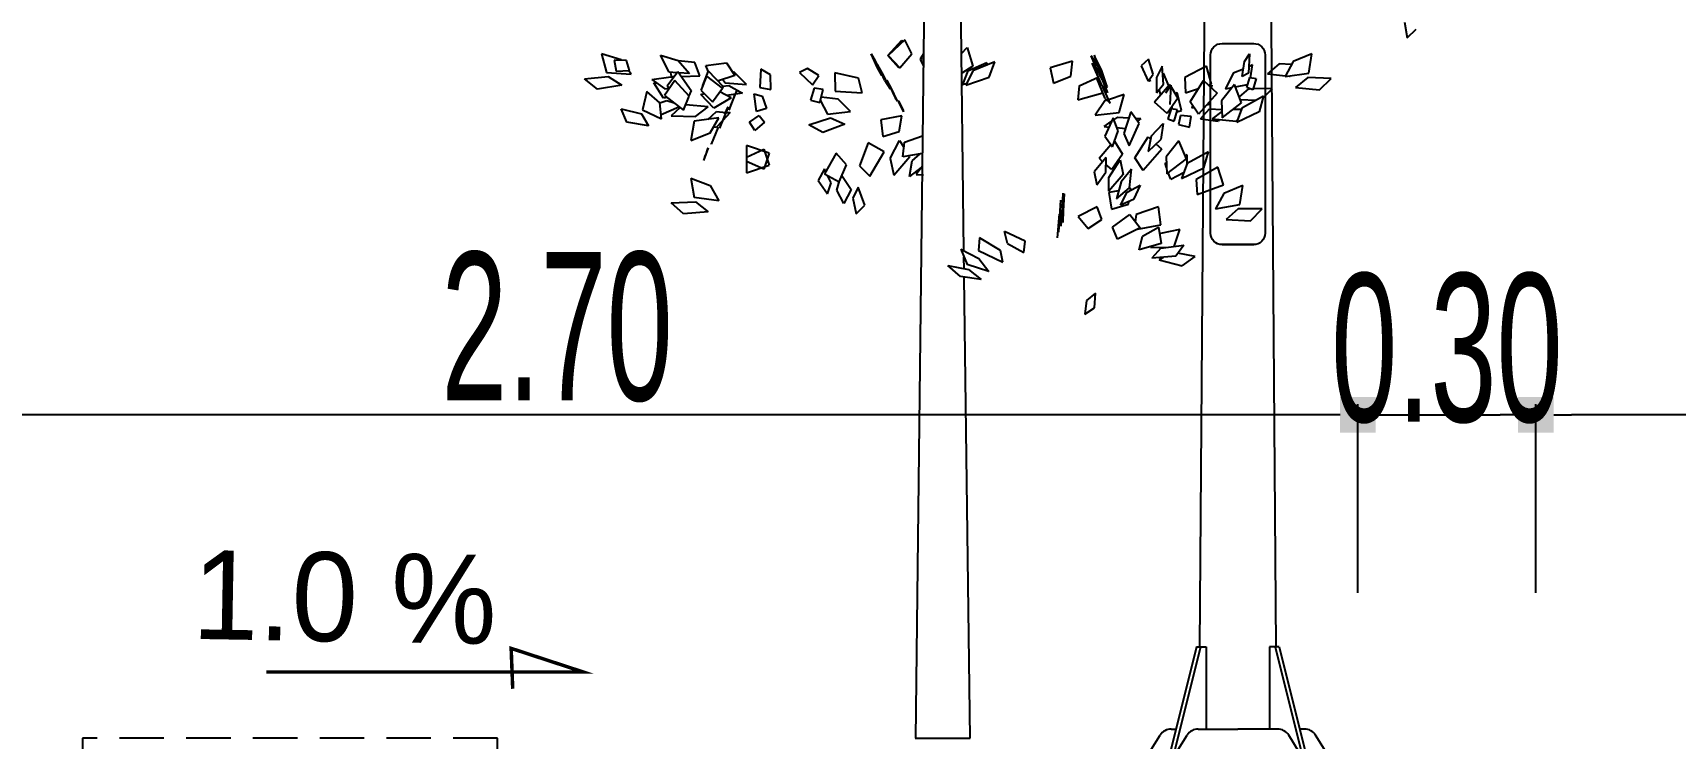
# Model space of a CAD drawing. Header units: millimetres. Extents: x 563079 to 571925, y 2063830 to 2067381.
# Drawn here: x 570879.09 to 570906.77, y 2066394.74 to 2066406.63 of the extents above; entities that cross this region are included whole.
import ezdxf

# ---------------------------------------------------------------- set-up
doc = ezdxf.new("R2010")
doc.units = ezdxf.units.MM
doc.header["$MEASUREMENT"] = 0
doc.linetypes.add('HIDDEN', pattern=[0.375, 0.25, -0.125])
for name, color, linetype in [('CONGDOC', 4, 'Continuous'), ('HATCH', 8, 'Continuous'), ('MATCATDUONG', 8, 'Continuous'), ('MC', 7, 'Continuous'), ('moi', 7, 'Continuous'), ('SO', 48, 'Continuous')]:
    doc.layers.add(name, color=color, linetype=linetype)
doc.styles.add('CHUKICHTHUOC', font='', dxfattribs={"width": 0.7})
doc.styles.add('KTEN', font='')
doc.styles.add('TIEUDE', font='', dxfattribs={"width": 0.8})
doc.styles.get('CHUKICHTHUOC').set_extended_font_data('.VnArial NarrowH')
doc.styles.get('KTEN').set_extended_font_data('.VnAvantH')
doc.styles.get('TIEUDE').set_extended_font_data('.VnAvantH')
doc.dimstyles.new('DIM3', dxfattribs={"dimscale": 1.2, "dimtxt": 1.2, "dimasz": 0.4, "dimexe": 0, "dimexo": 0, "dimgap": 0.3, "dimtad": 1, "dimzin": 0, "dimdsep": 46, "dimtxsty": 'TIEUDE', "dimblk1": 'BOXFILLED', "dimblk2": 'BOXFILLED', "dimsah": 1, "dimcen": 0.09, "dimdle": 0.8, "dimclrd": 9, "dimclre": 9, "dimclrt": 7, "dimadec": 1, "dimazin": 0, "dimtfac": 1, "dimtmove": 2, "dimatfit": 3, "dimldrblk": 'BOXFILLED', "dimfxl": 1, "dimtolj": 1, "dimtzin": 0, "dimarcsym": 0})
doc.dimstyles.new('TNDH', dxfattribs={"dimscale": 0, "dimtxt": 2.5, "dimasz": 0.6, "dimexe": 0.18, "dimexo": 0.0625, "dimgap": 0.2, "dimtad": 1, "dimlfac": 0.1, "dimzin": 0, "dimdsep": 46, "dimtxsty": 'CHUKICHTHUOC', "dimblk": 'BOXFILLED', "dimcen": 0.09, "dimclrd": 8, "dimclre": 8, "dimclrt": 4, "dimadec": 0, "dimazin": 0, "dimtfac": 1, "dimtofl": 0, "dimtmove": 2, "dimatfit": 3, "dimfxl": 1, "dimtolj": 1, "dimtzin": 0, "dimarcsym": 2})

# ---------------------------------------------------------------- blocks, each defined once
blk = doc.blocks.new('_BoxFilled')
at = {"color": 0, "linetype": 'ByBlock', "lineweight": -2}
blk.add_line((-0.5, 0), (-1, 0), dxfattribs=at)
at = {"color": 0, "linetype": 'ByBlock'}
blk.add_solid([(-0.5, 0.5), (0.5, 0.5), (-0.5, -0.5), (0.5, -0.5)], dxfattribs=at)
blk = doc.blocks.new('*D246')
at = {"layer": 'CONGDOC', "color": 8, "linetype": 'Continuous', "lineweight": -2, "transparency": 16777216}
for p, q in [((570874.421, 2066397.19), (570874.421, 2066400.37)), ((570901.421, 2066397.19), (570901.421, 2066400.37)), ((570900.821, 2066400.19), (570875.021, 2066400.19))]:
    blk.add_line(p, q, dxfattribs=at)
at = {"layer": 'Defpoints', "color": 0, "linetype": 'Continuous', "transparency": 16777216}
for p in [(570874.421, 2066400.19), (570874.421, 2066397.128), (570901.421, 2066397.128)]:
    blk.add_point(p, dxfattribs=at)
at = {"layer": 'CONGDOC', "color": 8, "linetype": 'Continuous', "lineweight": -2, "transparency": 16777216, "xscale": 0.6, "yscale": 0.6, "zscale": 0.6, "rotation": 180}
blk.add_blockref('_BoxFilled', (570874.421, 2066400.19), dxfattribs=at)
at = {"layer": 'CONGDOC', "color": 8, "linetype": 'Continuous', "lineweight": -2, "transparency": 16777216, "xscale": 0.6, "yscale": 0.6, "zscale": 0.6}
blk.add_blockref('_BoxFilled', (570901.421, 2066400.19), dxfattribs=at)
at = {"layer": 'CONGDOC', "color": 4, "linetype": 'Continuous', "transparency": 16777216, "insert": (570887.921, 2066401.666), "char_height": 2.5, "attachment_point": 5, "style": 'CHUKICHTHUOC'}
blk.add_mtext('\\A1;2.70', dxfattribs=at)
blk = doc.blocks.new('*D247')
at = {"layer": 'CONGDOC', "color": 8, "linetype": 'Continuous', "lineweight": -2, "transparency": 16777216}
for p, q in [((570901.421, 2066397.19), (570901.421, 2066400.37)), ((570904.421, 2066397.19), (570904.421, 2066400.37)), ((570902.021, 2066400.19), (570903.821, 2066400.19))]:
    blk.add_line(p, q, dxfattribs=at)
at = {"layer": 'Defpoints', "color": 0, "linetype": 'Continuous', "transparency": 16777216}
for p in [(570904.421, 2066400.19), (570901.421, 2066397.128), (570904.421, 2066397.128)]:
    blk.add_point(p, dxfattribs=at)
at = {"layer": 'CONGDOC', "color": 8, "linetype": 'Continuous', "lineweight": -2, "transparency": 16777216, "xscale": 0.6, "yscale": 0.6, "zscale": 0.6, "rotation": 180}
blk.add_blockref('_BoxFilled', (570901.421, 2066400.19), dxfattribs=at)
at = {"layer": 'CONGDOC', "color": 8, "linetype": 'Continuous', "lineweight": -2, "transparency": 16777216, "xscale": 0.6, "yscale": 0.6, "zscale": 0.6}
blk.add_blockref('_BoxFilled', (570904.421, 2066400.19), dxfattribs=at)
at = {"layer": 'CONGDOC', "color": 4, "linetype": 'Continuous', "transparency": 16777216, "insert": (570902.921, 2066401.307), "char_height": 2.5, "attachment_point": 5, "style": 'CHUKICHTHUOC'}
blk.add_mtext('\\A1;0.30', dxfattribs=at)
blk = doc.blocks.new('*D249')
at = {"layer": 'CONGDOC', "color": 8, "linetype": 'Continuous', "lineweight": -2, "transparency": 16777216}
for p, q in [((570904.421, 2066397.253), (570904.421, 2066400.37)), ((570934.421, 2066397.018), (570934.421, 2066400.37)), ((570933.821, 2066400.19), (570905.021, 2066400.19))]:
    blk.add_line(p, q, dxfattribs=at)
at = {"layer": 'Defpoints', "color": 0, "linetype": 'Continuous', "transparency": 16777216}
for p in [(570904.421, 2066400.19), (570904.421, 2066397.19), (570934.421, 2066396.955)]:
    blk.add_point(p, dxfattribs=at)
at = {"layer": 'CONGDOC', "color": 8, "linetype": 'Continuous', "lineweight": -2, "transparency": 16777216, "xscale": 0.6, "yscale": 0.6, "zscale": 0.6, "rotation": 180}
blk.add_blockref('_BoxFilled', (570904.421, 2066400.19), dxfattribs=at)
at = {"layer": 'CONGDOC', "color": 8, "linetype": 'Continuous', "lineweight": -2, "transparency": 16777216, "xscale": 0.6, "yscale": 0.6, "zscale": 0.6}
blk.add_blockref('_BoxFilled', (570934.421, 2066400.19), dxfattribs=at)
at = {"layer": 'CONGDOC', "color": 4, "linetype": 'Continuous', "transparency": 16777216, "insert": (570919.421, 2066401.667), "char_height": 2.5, "attachment_point": 5, "style": 'CHUKICHTHUOC'}
blk.add_mtext('\\A1;3.00', dxfattribs=at)
blk = doc.blocks.new('DEN3')
at = {"layer": 'MATCATDUONG', "color": 222}
for p, q in [((10943.02, 5254.759, 1.582), (10942.107, 5251.092, 1.582)), ((10943.157, 5254.759, 1.582), (10942.244, 5251.092, 1.582)), ((10943.352, 5254.759, 1.582), (10943.352, 5251.981, 1.582)), ((10945.492, 5254.759, 1.582), (10945.492, 5251.981, 1.582)), ((10945.687, 5254.759, 1.582), (10946.6, 5251.092, 1.582)), ((10945.824, 5254.759, 1.582), (10946.737, 5251.092, 1.582)), ((10941.432, 5251.197, 1.582), (10941.791, 5251.772, 1.582)), ((10942.168, 5251.981, 1.582), (10942.328, 5251.981, 1.582)), ((10942.343, 5251.197, 1.582), (10942.703, 5251.772, 1.582)), ((10942.343, 5251.197, 1.582), (10942.703, 5251.772, 1.582)), ((10943.08, 5251.981, 1.582), (10944.422, 5251.981, 1.582)), ((10943.137, 5251.981, 1.582), (10944.329, 5251.981, 1.582)), ((10945.764, 5251.981, 1.582), (10944.422, 5251.981, 1.582)), ((10945.706, 5251.981, 1.582), (10944.515, 5251.981, 1.582)), ((10946.5, 5251.197, 1.582), (10946.141, 5251.772, 1.582)), ((10946.676, 5251.981, 1.582), (10946.516, 5251.981, 1.582)), ((10947.412, 5251.197, 1.582), (10947.052, 5251.772, 1.582))]:
    blk.add_line(p, q, dxfattribs=at)
at = {"layer": 'MATCATDUONG', "color": 222, "elevation": 1.582}
for points in [[(10945.718, 5254.759), (10945.148, 5329.777, -0.337838), (10960.652, 5350.568), (10973.241, 5353.472), (10972.96, 5354.523), (10959.336, 5351.477, 0.326638), (10943.702, 5330.861), (10943.126, 5254.759)], [(10943.887, 5268.37, -0.414214), (10943.498, 5268.759), (10943.498, 5274.787, -0.414214), (10943.887, 5275.176), (10944.957, 5275.176, -0.414214), (10945.346, 5274.787), (10945.346, 5268.759, -0.414214), (10944.957, 5268.37), (10943.887, 5268.37), (10944.957, 5268.37)]]:
    blk.add_lwpolyline(points, format="xyb", dxfattribs=at)
for points in [[(10943.02, 5254.759), (10943.157, 5254.759), (10943.352, 5254.759)], [(10945.824, 5254.759), (10945.687, 5254.759), (10945.492, 5254.759)]]:
    blk.add_lwpolyline(points, dxfattribs=at)
at = {"layer": 'MATCATDUONG', "color": 222}
for centre, start, end in [((10942.168, 5251.537, 1.582), 90, 147.9946), ((10943.08, 5251.537, 1.582), 90, 147.9946), ((10943.08, 5251.537, 1.582), 90, 147.9946), ((10945.764, 5251.537, 1.582), 32.0054, 90), ((10946.676, 5251.537, 1.582), 32.0054, 90)]:
    blk.add_arc(centre, 0.444, start, end, dxfattribs=at)
blk = doc.blocks.new('fasfsfsdf')
at = {"color": 99, "linetype": 'ByBlock'}
for p, q in [((596094.649, 2065615.091), (596094.559, 2065622.848)), ((596093.997, 2065620.861), (596093.831, 2065606.878)), ((596102.075, 2065618.952), (596102.122, 2065618.688)), ((596102.122, 2065618.688), (596102.27, 2065618.834)), ((596093.365, 2065618.388), (596093.602, 2065618.645)), ((596093.655, 2065618.652), (596093.374, 2065618.385)), ((596093.602, 2065618.645), (596093.612, 2065618.613)), ((596093.769, 2065618.413), (596093.655, 2065618.652)), ((596094.606, 2065618.424), (596094.706, 2065618.524)), ((596094.706, 2065618.524), (596094.797, 2065618.21)), ((596088.874, 2065618.313), (596088.541, 2065618.413)), ((596088.541, 2065618.413), (596088.622, 2065618.099)), ((596088.964, 2065618.303), (596088.755, 2065618.31)), ((596088.755, 2065618.31), (596088.788, 2065618.124)), ((596088.879, 2065618.303), (596088.874, 2065618.313)), ((596089.012, 2065618.135), (596088.964, 2065618.303)), ((596089.678, 2065618.106), (596089.535, 2065618.395)), ((596089.535, 2065618.395), (596089.83, 2065618.306)), ((596089.83, 2065618.306), (596090.025, 2065618.085)), ((596090.116, 2065618.267), (596089.835, 2065618.295)), ((596090.196, 2065618.046), (596090.116, 2065618.267)), ((596090.301, 2065618.22), (596090.648, 2065618.263)), ((596090.339, 2065618.121), (596090.301, 2065618.22)), ((596090.648, 2065618.263), (596090.786, 2065618.053)), ((596093.193, 2065618.178), (596093.084, 2065618.417)), ((596093.084, 2065618.417), (596093.151, 2065618.295)), ((596093.151, 2065618.295), (596093.265, 2065618.053)), ((596093.293, 2065618.056), (596093.193, 2065618.238)), ((596093.317, 2065617.967), (596093.193, 2065618.238)), ((596093.55, 2065618.178), (596093.365, 2065618.388)), ((596093.374, 2065618.385), (596093.569, 2065618.178)), ((596093.569, 2065618.178), (596093.769, 2065618.413)), ((596093.969, 2065618.413), (596093.912, 2065618.328)), ((596093.912, 2065618.328), (596093.964, 2065618.22)), ((596093.959, 2065618.328), (596093.964, 2065618.338)), ((596093.964, 2065618.31), (596093.959, 2065618.328)), ((596094.616, 2065618.431), (596094.606, 2065618.452)), ((596094.797, 2065618.21), (596094.611, 2065618.092)), ((596094.716, 2065618.131), (596095.034, 2065618.27)), ((596095.168, 2065618.281), (596094.801, 2065618.128)), ((596095.034, 2065618.27), (596095.015, 2065618.217)), ((596095.072, 2065618.024), (596095.168, 2065618.281)), ((596096.481, 2065618.292), (596096.1, 2065618.181)), ((596096.452, 2065618.042), (596096.481, 2065618.292)), ((596096.899, 2065618.217), (596096.794, 2065618.381)), ((596096.923, 2065618.078), (596096.794, 2065618.381)), ((596096.98, 2065617.878), (596096.809, 2065618.256)), ((596096.809, 2065618.256), (596096.871, 2065618.196)), ((596096.966, 2065618.146), (596096.842, 2065618.395)), ((596096.842, 2065618.395), (596096.942, 2065618.103)), ((596097.76, 2065618.328), (596097.637, 2065618.213)), ((596097.637, 2065618.213), (596097.755, 2065617.956)), ((596097.836, 2065618.074), (596097.76, 2065618.328)), ((596097.989, 2065618.206), (596097.893, 2065618.014)), ((596098.012, 2065617.907), (596097.989, 2065618.206)), ((596098.735, 2065618.206), (596098.374, 2065618.014)), ((596098.821, 2065617.907), (596098.735, 2065618.206)), ((596099.34, 2065618.031), (596099.378, 2065618.288)), ((596099.378, 2065618.288), (596099.463, 2065618.413)), ((596099.463, 2065618.413), (596099.444, 2065618.088)), ((596099.511, 2065618.228), (596099.449, 2065618.199)), ((596099.482, 2065618.01), (596099.511, 2065618.228)), ((596099.963, 2065618.249), (596099.768, 2065618.078)), ((596100.172, 2065618.238), (596099.963, 2065618.249)), ((596100.201, 2065618.288), (596100.063, 2065618.031)), ((596100.515, 2065618.413), (596100.201, 2065618.288)), ((596100.462, 2065618.088), (596100.515, 2065618.413)), ((596088.251, 2065617.996), (596088.655, 2065618.035)), ((596088.47, 2065617.821), (596088.251, 2065617.996)), ((596088.622, 2065618.099), (596089.04, 2065618.074)), ((596088.655, 2065618.035), (596088.883, 2065617.885)), ((596088.788, 2065618.124), (596089.012, 2065618.135)), ((596089.04, 2065618.074), (596088.998, 2065618.131)), ((596089.388, 2065617.985), (596089.706, 2065618.028)), ((596089.388, 2065617.985), (596089.606, 2065617.828)), ((596089.587, 2065617.667), (596089.421, 2065617.928)), ((596089.421, 2065617.928), (596089.469, 2065617.924)), ((596089.778, 2065617.967), (596089.602, 2065617.714)), ((596089.645, 2065617.874), (596089.825, 2065618.117)), ((596089.811, 2065618.096), (596089.678, 2065618.106)), ((596089.706, 2065618.028), (596089.74, 2065618.003)), ((596089.721, 2065618.031), (596089.711, 2065618.103)), ((596089.721, 2065618.031), (596089.759, 2065618.031)), ((596090.02, 2065617.7), (596089.778, 2065617.967)), ((596089.825, 2065618.117), (596090.049, 2065617.796)), ((596090.025, 2065618.085), (596089.84, 2065618.096)), ((596089.878, 2065618.035), (596090.196, 2065618.046)), ((596090.22, 2065617.796), (596090.315, 2065618.042)), ((596090.339, 2065618.128), (596090.244, 2065617.882)), ((596090.582, 2065617.835), (596090.315, 2065618.042)), ((596090.339, 2065618.128), (596090.591, 2065617.864)), ((596090.786, 2065618.053), (596090.496, 2065617.956)), ((596090.586, 2065617.985), (596090.625, 2065617.928)), ((596090.625, 2065617.928), (596090.986, 2065617.896)), ((596090.781, 2065618.103), (596090.743, 2065618.11)), ((596090.986, 2065617.896), (596090.781, 2065618.103)), ((596091.224, 2065618.156), (596091.21, 2065617.846)), ((596091.386, 2065618.064), (596091.224, 2065618.156)), ((596091.395, 2065617.814), (596091.386, 2065618.064)), ((596092.014, 2065618.167), (596091.876, 2065618.099)), ((596091.876, 2065618.099), (596092.094, 2065617.892)), ((596092.204, 2065618.053), (596092.014, 2065618.167)), ((596092.094, 2065617.892), (596092.204, 2065618.053)), ((596092.87, 2065618.003), (596092.475, 2065618.096)), ((596092.475, 2065618.096), (596092.48, 2065617.789)), ((596092.936, 2065617.76), (596092.87, 2065618.003)), ((596093.265, 2065618.053), (596093.193, 2065618.178)), ((596093.403, 2065617.824), (596093.293, 2065618.056)), ((596093.317, 2065617.967), (596093.403, 2065617.824)), ((596093.417, 2065617.853), (596093.35, 2065617.971)), ((596093.35, 2065617.971), (596093.488, 2065617.675)), ((596093.55, 2065618.178), (596093.555, 2065618.188)), ((596094.716, 2065618.131), (596094.625, 2065617.899)), ((596094.625, 2065617.899), (596094.701, 2065617.924)), ((596094.801, 2065618.128), (596094.682, 2065617.889)), ((596094.682, 2065617.889), (596095.072, 2065618.024)), ((596096.1, 2065618.181), (596096.157, 2065617.924)), ((596096.157, 2065617.924), (596096.452, 2065618.042)), ((596096.59, 2065617.878), (596096.913, 2065618.024)), ((596097.032, 2065617.66), (596096.89, 2065618.006)), ((596096.89, 2065618.006), (596096.975, 2065617.882)), ((596096.923, 2065618.078), (596097.056, 2065617.839)), ((596096.942, 2065618.103), (596097.061, 2065617.857)), ((596097.061, 2065617.857), (596096.966, 2065618.146)), ((596096.985, 2065617.964), (596097.07, 2065617.757)), ((596096.994, 2065617.949), (596096.994, 2065617.939)), ((596097.056, 2065617.839), (596097.009, 2065617.953)), ((596097.755, 2065617.956), (596097.836, 2065618.074)), ((596097.793, 2065617.949), (596097.77, 2065617.981)), ((596097.793, 2065617.949), (596097.779, 2065617.992)), ((596097.893, 2065618.014), (596097.893, 2065617.757)), ((596097.998, 2065618.071), (596098.008, 2065618.088)), ((596098.008, 2065618.088), (596098.098, 2065617.874)), ((596098.374, 2065618.014), (596098.383, 2065617.757)), ((596098.464, 2065617.607), (596098.688, 2065617.964)), ((596098.688, 2065617.964), (596098.916, 2065617.753)), ((596099.187, 2065618.088), (596099.059, 2065617.828)), ((596099.359, 2065618.16), (596099.187, 2065618.088)), ((596099.444, 2065618.088), (596099.34, 2065618.031)), ((596099.416, 2065617.846), (596099.468, 2065618.014)), ((596099.468, 2065618.014), (596099.573, 2065617.999)), ((596099.573, 2065617.999), (596099.52, 2065617.81)), ((596099.768, 2065618.078), (596100.072, 2065618.046)), ((596100.063, 2065618.031), (596100.462, 2065618.088)), ((596100.139, 2065618.042), (596100.148, 2065618.042)), ((596100.148, 2065618.042), (596100.148, 2065618.042)), ((596100.443, 2065618.014), (596100.239, 2065617.846)), ((596100.838, 2065617.999), (596100.443, 2065618.014)), ((596100.643, 2065617.81), (596100.838, 2065617.999)), ((596088.883, 2065617.885), (596088.47, 2065617.821)), ((596089.302, 2065617.782), (596089.231, 2065617.471)), ((596089.526, 2065617.589), (596089.302, 2065617.782)), ((596089.645, 2065617.678), (596089.587, 2065617.667)), ((596089.602, 2065617.714), (596089.92, 2065617.468)), ((596089.606, 2065617.828), (596089.673, 2065617.839)), ((596089.683, 2065617.832), (596089.645, 2065617.874)), ((596089.92, 2065617.468), (596090.02, 2065617.7)), ((596090.049, 2065617.796), (596090.011, 2065617.707)), ((596090.215, 2065617.732), (596090.268, 2065617.746)), ((596090.434, 2065617.5), (596090.215, 2065617.732)), ((596090.22, 2065617.796), (596090.41, 2065617.607)), ((596090.249, 2065617.871), (596090.244, 2065617.882)), ((596090.41, 2065617.607), (596090.582, 2065617.835)), ((596090.724, 2065617.675), (596090.434, 2065617.5)), ((596090.724, 2065617.675), (596090.534, 2065617.775)), ((596090.591, 2065617.864), (596090.572, 2065617.839)), ((596090.582, 2065617.871), (596090.686, 2065617.882)), ((596090.919, 2065617.75), (596090.648, 2065617.714)), ((596090.686, 2065617.882), (596090.919, 2065617.75)), ((596090.786, 2065617.728), (596090.686, 2065617.464)), ((596090.72, 2065617.546), (596090.82, 2065617.792)), ((596090.82, 2065617.792), (596090.786, 2065617.728)), ((596091.114, 2065617.742), (596091.248, 2065617.703)), ((596091.153, 2065617.443), (596091.114, 2065617.742)), ((596091.21, 2065617.846), (596091.395, 2065617.814)), ((596091.248, 2065617.703), (596091.319, 2065617.493)), ((596092.123, 2065617.839), (596092.061, 2065617.632)), ((596092.275, 2065617.817), (596092.123, 2065617.839)), ((596092.218, 2065617.593), (596092.275, 2065617.817)), ((596092.532, 2065617.653), (596092.242, 2065617.685)), ((596092.48, 2065617.789), (596092.936, 2065617.76)), ((596092.737, 2065617.446), (596092.532, 2065617.653)), ((596093.531, 2065617.618), (596093.417, 2065617.853)), ((596093.488, 2065617.675), (596093.531, 2065617.618)), ((596096.59, 2065617.878), (596096.571, 2065617.639)), ((596096.571, 2065617.639), (596096.99, 2065617.76)), ((596097.07, 2065617.757), (596096.98, 2065617.878)), ((596097.113, 2065617.585), (596096.99, 2065617.86)), ((596097.023, 2065617.785), (596097.013, 2065617.828)), ((596097.032, 2065617.66), (596097.113, 2065617.585)), ((596097.351, 2065617.732), (596097.085, 2065617.643)), ((596097.265, 2065617.425), (596097.351, 2065617.732)), ((596098.122, 2065617.899), (596097.86, 2065617.6)), ((596097.893, 2065617.757), (596098.012, 2065617.907)), ((596097.97, 2065617.725), (596097.941, 2065617.817)), ((596098.05, 2065617.76), (596098.136, 2065617.885)), ((596098.255, 2065617.671), (596098.074, 2065617.411)), ((596098.131, 2065617.878), (596098.122, 2065617.899)), ((596098.136, 2065617.885), (596098.122, 2065617.56)), ((596098.131, 2065617.874), (596098.255, 2065617.671)), ((596098.245, 2065617.764), (596098.217, 2065617.732)), ((596098.317, 2065617.461), (596098.245, 2065617.764)), ((596098.383, 2065617.757), (596098.602, 2065617.832)), ((596098.916, 2065617.753), (596098.602, 2065617.396)), ((596098.769, 2065617.889), (596098.821, 2065617.907)), ((596098.788, 2065617.864), (596098.826, 2065617.885)), ((596098.826, 2065617.885), (596098.816, 2065617.839)), ((596099.211, 2065617.896), (596098.992, 2065617.625)), ((596099.059, 2065617.828), (596099.173, 2065617.846)), ((596099.33, 2065617.589), (596099.211, 2065617.896)), ((596099.225, 2065617.857), (596099.43, 2065617.896)), ((596099.444, 2065617.828), (596099.287, 2065617.692)), ((596099.306, 2065617.646), (596099.568, 2065617.632)), ((596099.344, 2065617.51), (596099.701, 2065617.707)), ((596099.52, 2065617.81), (596099.416, 2065617.846)), ((596099.444, 2065617.828), (596099.463, 2065617.828)), ((596099.849, 2065617.832), (596099.525, 2065617.828)), ((596099.701, 2065617.707), (596099.625, 2065617.439)), ((596099.687, 2065617.667), (596099.849, 2065617.832)), ((596100.239, 2065617.846), (596100.643, 2065617.81)), ((596088.869, 2065617.489), (596089.212, 2065617.403)), ((596088.969, 2065617.264), (596088.869, 2065617.489)), ((596089.212, 2065617.403), (596089.331, 2065617.2)), ((596089.231, 2065617.471), (596089.554, 2065617.321)), ((596089.64, 2065617.625), (596089.526, 2065617.582)), ((596089.554, 2065617.321), (596089.526, 2065617.589)), ((596089.545, 2065617.393), (596089.844, 2065617.521)), ((596089.763, 2065617.585), (596089.64, 2065617.625)), ((596089.863, 2065617.507), (596089.716, 2065617.371)), ((596089.716, 2065617.371), (596090.125, 2065617.357)), ((596090.339, 2065617.525), (596089.959, 2065617.557)), ((596090.125, 2065617.357), (596090.339, 2065617.525)), ((596090.334, 2065617.311), (596090.477, 2065617.446)), ((596090.477, 2065617.446), (596090.634, 2065617.428)), ((596090.677, 2065617.521), (596090.529, 2065617.161)), ((596090.71, 2065617.425), (596090.586, 2065617.293)), ((596090.62, 2065617.396), (596090.677, 2065617.521)), ((596090.634, 2065617.428), (596090.639, 2065617.428)), ((596090.639, 2065617.428), (596090.71, 2065617.425)), ((596091.034, 2065617.261), (596091.195, 2065617.375)), ((596091.319, 2065617.493), (596091.153, 2065617.443)), ((596091.195, 2065617.375), (596091.286, 2065617.264)), ((596092.061, 2065617.632), (596092.218, 2065617.593)), ((596092.228, 2065617.632), (596092.347, 2065617.396)), ((596092.347, 2065617.396), (596092.737, 2065617.446)), ((596093.55, 2065617.621), (596093.541, 2065617.614)), ((596093.541, 2065617.614), (596093.631, 2065617.439)), ((596093.631, 2065617.464), (596093.55, 2065617.621)), ((596093.631, 2065617.439), (596093.631, 2065617.464)), ((596097.023, 2065617.621), (596096.861, 2065617.382)), ((596096.861, 2065617.382), (596097.265, 2065617.425)), ((596097.056, 2065617.632), (596097.023, 2065617.621)), ((596097.46, 2065617.439), (596097.342, 2065617.072)), ((596097.603, 2065617.239), (596097.46, 2065617.439)), ((596098.074, 2065617.411), (596097.86, 2065617.6)), ((596098.141, 2065617.486), (596098.088, 2065617.318)), ((596098.25, 2065617.471), (596098.141, 2065617.486)), ((596098.155, 2065617.525), (596098.155, 2065617.482)), ((596098.193, 2065617.282), (596098.25, 2065617.471)), ((596098.236, 2065617.436), (596098.317, 2065617.461)), ((596098.302, 2065617.378), (596098.264, 2065617.225)), ((596098.479, 2065617.357), (596098.302, 2065617.378)), ((596098.602, 2065617.396), (596098.464, 2065617.607)), ((596098.502, 2065617.539), (596098.493, 2065617.507)), ((596098.493, 2065617.507), (596098.521, 2065617.51)), ((596098.635, 2065617.318), (596098.788, 2065617.486)), ((596098.783, 2065617.56), (596098.735, 2065617.55)), ((596098.783, 2065617.56), (596098.788, 2065617.607)), ((596098.788, 2065617.486), (596098.997, 2065617.475)), ((596098.997, 2065617.446), (596098.835, 2065617.318)), ((596098.992, 2065617.625), (596099.002, 2065617.336)), ((596099.002, 2065617.336), (596099.33, 2065617.589)), ((596099.33, 2065617.475), (596099.187, 2065617.478)), ((596099.249, 2065617.257), (596099.344, 2065617.51)), ((596099.625, 2065617.439), (596099.249, 2065617.257)), ((596089.331, 2065617.2), (596088.969, 2065617.264)), ((596090.101, 2065617.282), (596090.044, 2065616.957)), ((596090.515, 2065617.336), (596090.101, 2065617.282)), ((596090.372, 2065617.082), (596090.515, 2065617.336)), ((596090.506, 2065617.179), (596090.391, 2065616.89)), ((596090.472, 2065617.172), (596090.425, 2065617.179)), ((596090.572, 2065617.279), (596090.472, 2065617.172)), ((596090.506, 2065617.179), (596090.477, 2065617.111)), ((596090.529, 2065617.161), (596090.563, 2065617.232)), ((596091.124, 2065617.125), (596091.034, 2065617.261)), ((596091.286, 2065617.264), (596091.124, 2065617.125)), ((596092.033, 2065617.221), (596092.399, 2065617.336)), ((596092.27, 2065617.089), (596092.033, 2065617.221)), ((596092.642, 2065617.229), (596092.27, 2065617.089)), ((596092.399, 2065617.336), (596092.642, 2065617.229)), ((596093.602, 2065617.368), (596093.246, 2065617.304)), ((596093.246, 2065617.304), (596093.284, 2065617.022)), ((596093.284, 2065617.022), (596093.56, 2065617.107)), ((596093.56, 2065617.107), (596093.602, 2065617.368)), ((596097.013, 2065617.193), (596097.132, 2065617.275)), ((596097.013, 2065617.193), (596097.094, 2065617.182)), ((596097.166, 2065617.339), (596097.023, 2065617.025)), ((596097.156, 2065616.85), (596097.251, 2065617.118)), ((596097.251, 2065617.118), (596097.166, 2065617.339)), ((596097.175, 2065617.304), (596097.242, 2065617.346)), ((596097.365, 2065617.154), (596097.227, 2065617.168)), ((596097.242, 2065617.346), (596097.422, 2065617.336)), ((596097.432, 2065616.865), (596097.603, 2065617.239)), ((596097.537, 2065617.329), (596097.632, 2065617.325)), ((596097.632, 2065617.325), (596097.575, 2065617.279)), ((596097.803, 2065617.029), (596098.008, 2065617.243)), ((596098.008, 2065617.243), (596097.97, 2065616.972)), ((596098.088, 2065617.318), (596098.193, 2065617.282)), ((596098.264, 2065617.225), (596098.45, 2065617.182)), ((596098.45, 2065617.182), (596098.479, 2065617.357)), ((596098.635, 2065617.318), (596098.935, 2065617.282)), ((596098.835, 2065617.318), (596099.24, 2065617.282)), ((596098.949, 2065617.307), (596098.935, 2065617.282)), ((596099.24, 2065617.282), (596099.268, 2065617.307)), ((596090.044, 2065616.957), (596090.372, 2065617.082)), ((596090.339, 2065616.833), (596090.258, 2065616.615)), ((596090.315, 2065616.761), (596090.339, 2065616.833)), ((596090.391, 2065616.89), (596090.391, 2065616.897)), ((596091.367, 2065616.74), (596090.986, 2065616.868)), ((596090.986, 2065616.868), (596090.986, 2065616.408)), ((596093.036, 2065616.918), (596092.889, 2065616.526)), ((596093.303, 2065616.761), (596093.036, 2065616.918)), ((596093.407, 2065616.651), (596093.564, 2065616.957)), ((596093.564, 2065616.957), (596093.636, 2065616.84)), ((596093.621, 2065616.679), (596093.65, 2065616.929)), ((596093.65, 2065616.929), (596093.95, 2065617.036)), ((596096.928, 2065616.654), (596097.127, 2065616.886)), ((596097.023, 2065617.025), (596097.156, 2065616.85)), ((596097.189, 2065616.943), (596097.323, 2065616.726)), ((596097.342, 2065617.072), (596097.432, 2065616.865)), ((596097.532, 2065616.665), (596097.755, 2065617.018)), ((596097.803, 2065617.029), (596097.755, 2065616.768)), ((596097.755, 2065617.018), (596097.793, 2065616.979)), ((596097.755, 2065616.768), (596097.97, 2065616.972)), ((596097.984, 2065616.808), (596097.889, 2065616.893)), ((596098.274, 2065616.95), (596098.06, 2065616.679)), ((596098.398, 2065616.647), (596098.274, 2065616.95)), ((596090.287, 2065616.708), (596090.258, 2065616.615)), ((596090.986, 2065616.672), (596091.276, 2065616.808)), ((596091.276, 2065616.469), (596090.986, 2065616.601)), ((596091.276, 2065616.808), (596091.367, 2065616.536)), ((596091.367, 2065616.74), (596091.276, 2065616.469)), ((596092.494, 2065616.74), (596092.299, 2065616.394)), ((596092.67, 2065616.547), (596092.494, 2065616.74)), ((596092.546, 2065616.258), (596092.67, 2065616.547)), ((596093.065, 2065616.351), (596093.303, 2065616.761)), ((596093.407, 2065616.651), (596093.469, 2065616.372)), ((596093.469, 2065616.372), (596093.74, 2065616.686)), ((596093.945, 2065616.736), (596093.621, 2065616.679)), ((596093.74, 2065616.686), (596093.731, 2065616.697)), ((596093.731, 2065616.347), (596093.774, 2065616.611)), ((596093.774, 2065616.611), (596093.912, 2065616.729)), ((596097.047, 2065616.668), (596096.842, 2065616.429)), ((596096.928, 2065616.654), (596096.985, 2065616.597)), ((596097.042, 2065616.422), (596097.047, 2065616.668)), ((596097.142, 2065616.465), (596097.042, 2065616.551)), ((596097.089, 2065616.333), (596097.284, 2065616.629)), ((596097.323, 2065616.726), (596097.142, 2065616.465)), ((596097.284, 2065616.629), (596097.332, 2065616.383)), ((596097.67, 2065616.451), (596097.532, 2065616.665)), ((596097.984, 2065616.808), (596097.67, 2065616.451)), ((596098.041, 2065616.572), (596098.06, 2065616.579)), ((596098.065, 2065616.501), (596098.041, 2065616.572)), ((596098.06, 2065616.679), (596098.069, 2065616.39)), ((596098.069, 2065616.39), (596098.398, 2065616.647)), ((596098.412, 2065616.569), (596098.317, 2065616.315)), ((596098.412, 2065616.711), (596098.374, 2065616.697)), ((596098.769, 2065616.761), (596098.412, 2065616.569)), ((596098.412, 2065616.569), (596098.412, 2065616.711)), ((596098.693, 2065616.494), (596098.769, 2065616.761)), ((596090.044, 2065616.319), (596090.101, 2065615.994)), ((596090.044, 2065616.319), (596090.372, 2065616.194)), ((596090.986, 2065616.408), (596091.367, 2065616.536)), ((596092.299, 2065616.479), (596092.194, 2065616.28)), ((596092.194, 2065616.28), (596092.347, 2065616.055)), ((596092.318, 2065616.433), (596092.299, 2065616.479)), ((596092.299, 2065616.394), (596092.546, 2065616.258)), ((596092.413, 2065616.24), (596092.351, 2065616.362)), ((596092.508, 2065616.119), (596092.551, 2065616.276)), ((596092.589, 2065616.365), (596092.746, 2065616.13)), ((596092.889, 2065616.526), (596093.065, 2065616.351)), ((596093.931, 2065616.501), (596093.731, 2065616.347)), ((596093.945, 2065616.519), (596093.845, 2065616.379)), ((596093.845, 2065616.379), (596093.945, 2065616.376)), ((596093.945, 2065616.376), (596093.954, 2065616.376)), ((596093.954, 2065616.376), (596093.969, 2065616.376)), ((596096.842, 2065616.429), (596096.89, 2065616.208)), ((596096.89, 2065616.208), (596097.042, 2065616.422)), ((596097.094, 2065616.101), (596097.089, 2065616.333)), ((596097.332, 2065616.383), (596097.094, 2065616.101)), ((596097.475, 2065616.472), (596097.299, 2065616.255)), ((596097.441, 2065616.155), (596097.475, 2065616.472)), ((596098.136, 2065616.305), (596098.093, 2065616.412)), ((596098.136, 2065616.305), (596098.35, 2065616.415)), ((596098.317, 2065616.315), (596098.693, 2065616.494)), ((596098.93, 2065616.504), (596098.564, 2065616.297)), ((596098.564, 2065616.297), (596098.583, 2065616.044)), ((596099.026, 2065616.208), (596098.93, 2065616.504)), ((596090.515, 2065615.937), (596090.101, 2065615.994)), ((596090.372, 2065616.194), (596090.515, 2065615.937)), ((596092.347, 2065616.055), (596092.413, 2065616.24)), ((596092.623, 2065615.891), (596092.508, 2065616.119)), ((596092.746, 2065616.13), (596092.623, 2065615.891)), ((596092.865, 2065616.169), (596092.779, 2065615.983)), ((596092.979, 2065615.862), (596092.865, 2065616.169)), ((596096.319, 2065616.066), (596096.285, 2065615.509)), ((596096.309, 2065615.83), (596096.319, 2065616.066)), ((596096.314, 2065615.573), (596096.347, 2065616.055)), ((596097.256, 2065616.108), (596097.089, 2065616.08)), ((596097.089, 2065616.08), (596097.137, 2065615.798)), ((596097.299, 2065616.255), (596097.223, 2065615.973)), ((596097.223, 2065615.973), (596097.441, 2065616.155)), ((596097.289, 2065615.862), (596097.403, 2065616.083)), ((596097.403, 2065616.083), (596097.617, 2065616.201)), ((596097.46, 2065616.144), (596097.418, 2065616.137)), ((596097.456, 2065616.112), (596097.46, 2065616.144)), ((596097.617, 2065616.201), (596097.508, 2065615.962)), ((596098.583, 2065616.044), (596099.026, 2065616.208)), ((596099.03, 2065616.062), (596098.892, 2065615.805)), ((596099.349, 2065616.198), (596099.03, 2065616.062)), ((596099.301, 2065615.873), (596099.349, 2065616.198)), ((596089.716, 2065615.905), (596090.125, 2065615.919)), ((596089.92, 2065615.716), (596089.716, 2065615.905)), ((596090.339, 2065615.752), (596089.92, 2065615.716)), ((596090.125, 2065615.919), (596090.339, 2065615.752)), ((596092.779, 2065615.983), (596092.832, 2065615.719)), ((596092.832, 2065615.719), (596092.979, 2065615.862)), ((596096.252, 2065615.712), (596096.219, 2065615.313)), ((596096.247, 2065615.409), (596096.285, 2065615.948)), ((596096.285, 2065615.509), (596096.295, 2065615.734)), ((596096.324, 2065615.78), (596096.314, 2065615.573)), ((596096.894, 2065615.834), (596096.576, 2065615.673)), ((596096.971, 2065615.62), (596096.894, 2065615.834)), ((596097.137, 2065615.798), (596097.422, 2065615.884)), ((596097.151, 2065615.495), (596097.446, 2065615.709)), ((596097.508, 2065615.962), (596097.289, 2065615.862)), ((596097.422, 2065615.884), (596097.427, 2065615.923)), ((596097.446, 2065615.709), (596097.617, 2065615.48)), ((596097.931, 2065615.837), (596097.551, 2065615.705)), ((596097.97, 2065615.53), (596097.931, 2065615.837)), ((596098.892, 2065615.805), (596099.301, 2065615.873)), ((596099.273, 2065615.801), (596099.068, 2065615.623)), ((596099.677, 2065615.801), (596099.273, 2065615.801)), ((596099.482, 2065615.602), (596099.677, 2065615.801)), ((596096.576, 2065615.673), (596096.742, 2065615.47)), ((596096.742, 2065615.47), (596096.971, 2065615.62)), ((596097.237, 2065615.291), (596097.151, 2065615.495)), ((596097.617, 2065615.48), (596097.237, 2065615.291)), ((596097.551, 2065615.705), (596097.537, 2065615.584)), ((596097.575, 2065615.459), (596097.97, 2065615.53)), ((596097.66, 2065615.341), (596097.927, 2065615.491)), ((596097.927, 2065615.491), (596097.974, 2065615.22)), ((596098.288, 2065615.455), (596097.965, 2065615.384)), ((596098.193, 2065615.166), (596098.288, 2065615.455)), ((596099.068, 2065615.623), (596099.482, 2065615.602)), ((596094.911, 2065615.316), (596094.892, 2065615.102)), ((596095.267, 2065615.102), (596094.911, 2065615.316)), ((596095.386, 2065615.22), (596095.334, 2065615.423)), ((596095.681, 2065615.259), (596095.334, 2065615.423)), ((596095.386, 2065615.22), (596095.658, 2065615.067)), ((596095.658, 2065615.067), (596095.681, 2065615.259)), ((596097.603, 2065615.113), (596097.66, 2065615.341)), ((596097.974, 2065615.22), (596097.603, 2065615.113)), ((596097.803, 2065615.17), (596097.793, 2065615.156)), ((596097.793, 2065615.156), (596098.046, 2065615.149)), ((596097.965, 2065615.384), (596097.946, 2065615.363)), ((596097.97, 2065615.138), (596098.355, 2065615.191)), ((596098.355, 2065615.191), (596098.222, 2065615.006)), ((596094.597, 2065615.12), (596094.706, 2065614.863)), ((596094.597, 2065615.12), (596094.901, 2065614.967)), ((596094.654, 2065614.792), (596094.649, 2065614.988)), ((596094.892, 2065615.102), (596095.306, 2065614.906)), ((596094.901, 2065614.967), (596095.068, 2065614.745)), ((596095.306, 2065614.906), (596095.267, 2065615.102)), ((596097.97, 2065615.138), (596097.817, 2065614.97)), ((596098.222, 2065615.006), (596097.817, 2065614.97)), ((596098.012, 2065614.984), (596097.941, 2065614.945)), ((596097.941, 2065614.945), (596098.326, 2065614.842)), ((596098.545, 2065614.999), (596098.255, 2065615.056)), ((596098.326, 2065614.842), (596098.545, 2065614.999)), ((596094.592, 2065614.663), (596094.378, 2065614.845)), ((596094.378, 2065614.845), (596094.725, 2065614.781)), ((596094.939, 2065614.613), (596094.592, 2065614.663)), ((596094.654, 2065614.653), (596094.644, 2065614.653)), ((596094.754, 2065606.878), (596094.654, 2065614.653)), ((596095.068, 2065614.745), (596094.706, 2065614.863)), ((596094.725, 2065614.781), (596094.939, 2065614.613)), ((596096.866, 2065614.378), (596096.714, 2065614.257)), ((596096.852, 2065614.132), (596096.866, 2065614.378)), ((596096.714, 2065614.257), (596096.685, 2065614.028)), ((596096.685, 2065614.028), (596096.852, 2065614.132)), ((596093.831, 2065606.878), (596093.826, 2065606.878)), ((596093.826, 2065606.878), (596094.754, 2065606.878))]:
    blk.add_line(p, q, dxfattribs=at)
blk = doc.blocks.new('fasdfasdf')
at = {"layer": 'HATCH', "color": 4}
for radius in [75, 55]:
    blk.add_circle((398245.7, 417225.4), radius, dxfattribs=at)
blk = doc.blocks.new('*D61')
at = {"layer": 'CONGDOC', "color": 8, "linetype": 'Continuous', "lineweight": -2, "transparency": 16777216}
for p, q in [((595893.182, 2065089.075), (595893.182, 2065089.967)), ((595893.782, 2065089.787), (595896.581, 2065089.787)), ((595897.181, 2065089.075), (595897.181, 2065089.967))]:
    blk.add_line(p, q, dxfattribs=at)
at = {"layer": 'Defpoints', "color": 0, "linetype": 'Continuous', "transparency": 16777216}
for p in [(595897.181, 2065089.787), (595893.182, 2065089.012), (595897.181, 2065089.012)]:
    blk.add_point(p, dxfattribs=at)
at = {"layer": 'CONGDOC', "color": 8, "linetype": 'Continuous', "lineweight": -2, "transparency": 16777216, "xscale": 0.6, "yscale": 0.6, "zscale": 0.6, "rotation": 180}
blk.add_blockref('_BoxFilled', (595893.182, 2065089.787), dxfattribs=at)
at = {"layer": 'CONGDOC', "color": 8, "linetype": 'Continuous', "lineweight": -2, "transparency": 16777216, "xscale": 0.6, "yscale": 0.6, "zscale": 0.6}
blk.add_blockref('_BoxFilled', (595897.181, 2065089.787), dxfattribs=at)
at = {"layer": 'CONGDOC', "color": 4, "linetype": 'Continuous', "transparency": 16777216, "insert": (595895.182, 2065091.793), "char_height": 2.5, "attachment_point": 5, "style": 'CHUKICHTHUOC'}
blk.add_mtext('\\A1;0.40', dxfattribs=at)
blk = doc.blocks.new('hjghjgjhjghjghj')
at = {"layer": 'SO', "color": 99, "linetype": 'HIDDEN', "ltscale": 3}
for p, q in [((595891.682, 2065094.65), (595891.682, 2065082.875)), ((595898.681, 2065094.65), (595891.682, 2065094.65)), ((595892.132, 2065093.65), (595892.132, 2065094.651)), ((595892.132, 2065093.65), (595892.132, 2065094.65)), ((595898.182, 2065093.65), (595898.182, 2065094.65)), ((595898.681, 2065082.875), (595898.681, 2065094.65)), ((595892.132, 2065093.65), (595898.182, 2065093.65)), ((595893.182, 2065093.65), (595893.182, 2065093.15)), ((595893.182, 2065093.65), (595893.182, 2065084.375)), ((595897.181, 2065084.375), (595897.181, 2065093.65)), ((595898.182, 2065093.73), (595898.182, 2065093.65)), ((595897.181, 2065084.375), (595893.182, 2065084.375)), ((595898.681, 2065082.875), (595891.682, 2065082.875))]:
    blk.add_line(p, q, dxfattribs=at)
at = {"layer": 'HATCH', "color": 4, "xscale": 0.008000000001629815, "yscale": 0.008000000001629815, "zscale": 0.008000000001629815}
for p in [(592708.594, 2061748.984), (592710.078, 2061749.003)]:
    blk.add_blockref('fasdfasdf', p, dxfattribs=at)
at = {"layer": 'CONGDOC', "linetype": 'Continuous'}
dim = blk.add_linear_dim(base=(595897.181, 2065089.787), p1=(595893.182, 2065089.012), p2=(595897.181, 2065089.012), dimstyle='TNDH', override={"dimscale": 1}, dxfattribs=at)
dim.commit()
dim.dimension.update_dxf_attribs({"geometry": '*D61', "text_midpoint": (595895.182, 2065091.793), "dimtype": 128})

msp = doc.modelspace()

# ---------------------------------------------------------------- linework, layer by layer
at = {"layer": 'moi', "linetype": 'Continuous', "const_width": 0.05906}
msp.add_lwpolyline([(570883.021, 2066395.85587), (570888.35947, 2066395.85587), (570887.14789, 2066396.25302), (570887.17425, 2066395.571)], dxfattribs=at)

# ---------------------------------------------------------------- block references
at = {"layer": 'MATCATDUONG', "color": 30, "xscale": 0.4983398430049419, "yscale": 0.4983398430049419, "zscale": 0.4983398430049419}
msp.add_blockref('DEN3', (565445.35582, 2063777.62129, -0.78845), dxfattribs=at)
at = {"layer": 'SO', "color": 4}
for name, p in [('fasfsfsdf', (-25199.86928, 787.86077)), ('hjghjgjhjghjghj', (-25011.76069, 1300.08944))]:
    msp.add_blockref(name, p, dxfattribs=at)

# ---------------------------------------------------------------- texts
at = {"layer": 'moi', "linetype": 'Continuous', "style": 'KTEN'}
msp.add_text('1.0 %', height=1.5, rotation=359, dxfattribs=at).set_placement((570881.76348, 2066396.41337))

# ---------------------------------------------------------------- dimensions: what is measured, and where the dimension line sits
at = {"layer": 'CONGDOC', "linetype": 'Continuous'}
for base, p1, p2, picture, middle in [((570874.4206, 2066400.18953), (570901.4206, 2066397.12785), (570874.4206, 2066397.12785), '*D246', (570887.9206, 2066401.66596)), ((570904.4206, 2066400.18953), (570934.4206, 2066396.95504), (570904.4206, 2066397.19035), '*D249', (570919.4206, 2066401.66681))]:
    dim = msp.add_linear_dim(base=base, p1=p1, p2=p2, angle=180, dimstyle='TNDH', override={"dimscale": 1}, dxfattribs=at)
    dim.commit()
    dim.dimension.update_dxf_attribs({"geometry": picture, "text_midpoint": middle})
dim = msp.add_linear_dim(base=(570904.4206, 2066400.18953), p1=(570901.4206, 2066397.12785), p2=(570904.4206, 2066397.12785), dimstyle='TNDH', override={"dimscale": 1}, dxfattribs=at)
dim.commit()
dim.dimension.update_dxf_attribs({"geometry": '*D247', "text_midpoint": (570902.92061, 2066401.30734), "dimtype": 160})

# ---------------------------------------------------------------- leaders
at = {"layer": 'MC', "color": 9}
msp.add_leader([(570882.15897, 2066386.89565), (570869.0915, 2066405.70145), (570848.88493, 2066405.70145)], dimstyle='DIM3', override={"dimasz": 1.5, "dimgap": 0.3, "dimtad": 0}, dxfattribs=at)

doc.saveas('drawing.dxf')
